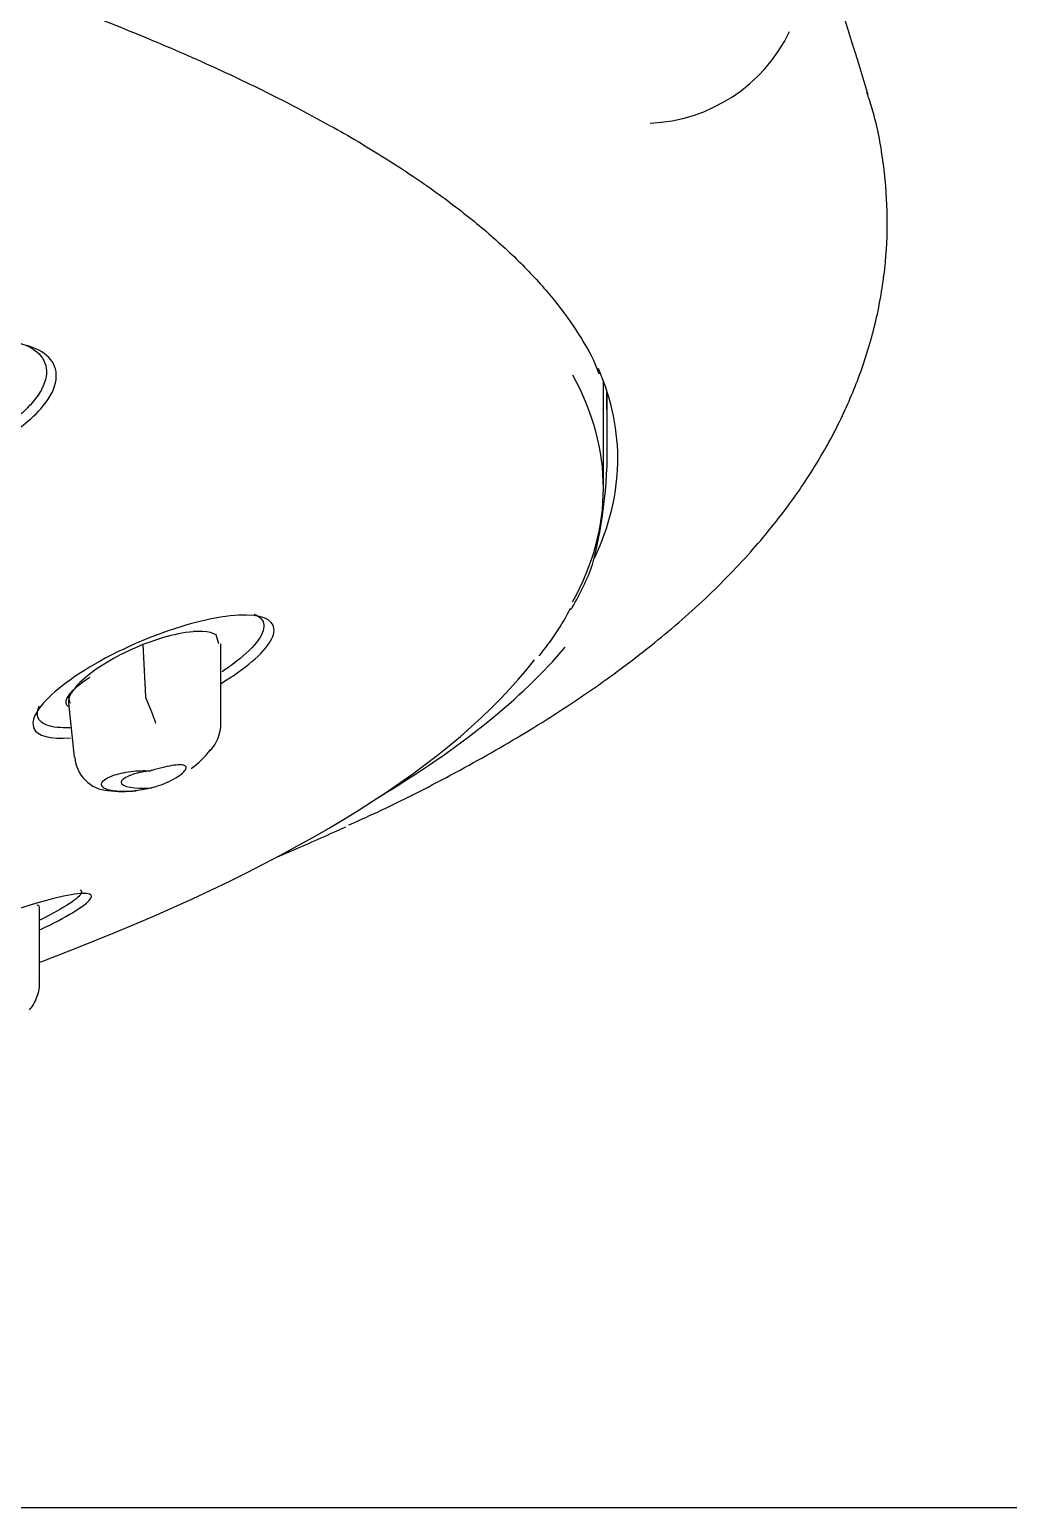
# Model space of a CAD drawing. Header units: millimetres. Extents: x -3207095 to 15275363, y 3702017 to 4798027.
# Drawn here: x 705555.162 to 705557.205, y 4470860.365 to 4470863.45 of the extents above; entities that cross this region are included whole.
import ezdxf

# ---------------------------------------------------------------- set-up
doc = ezdxf.new("R2010")
doc.units = ezdxf.units.MM
doc.linetypes.add('DUZ', pattern=[500, 500])
doc.layers.get('0').update_dxf_attribs({"color": 1, "linetype": 'DUZ'})
doc.layers.add('a_seramik', color=241, linetype='Continuous')
doc.layers.add('a_vitrifiye', color=195, linetype='Continuous')

# ---------------------------------------------------------------- blocks, each defined once
blk = doc.blocks.new('TEPEDUS')
for p, q in [((38648.215, -2203.314), (38648.215, -2201.822)), ((38648.265, -2202.417), (38648.265, -2201.966)), ((38642.636, -2205.307), (38642.505, -2205.309)), ((38642.695, -2205.312), (38642.636, -2205.307)), ((38642.745, -2205.322), (38642.695, -2205.312)), ((38642.824, -2205.354), (38642.745, -2205.322)), ((38642.863, -2205.478), (38642.824, -2205.354)), ((38642.089, -2205.391), (38641.803, -2205.49)), ((38641.803, -2205.49), (38641.841, -2206.213)), ((38642.891, -2206.585), (38642.891, -2205.478)), ((38641.397, -2205.682), (38641.167, -2205.823)), ((38641.033, -2205.923), (38640.927, -2206.018)), ((38641.135, -2205.846), (38641.033, -2205.923)), ((38641.167, -2205.823), (38641.135, -2205.846)), ((38640.765, -2206.203), (38640.788, -2206.303)), ((38640.767, -2206.299), (38640.85, -2207.058)), ((38641.841, -2206.213), (38641.845, -2206.229)), ((38640.347, -2209.119), (38640.326, -2209.114)), ((38640.361, -2209.129), (38640.347, -2209.119)), ((38640.365, -2210.199), (38640.365, -2209.145))]:
    blk.add_line(p, q)
for centre, radius, start, end in [((38594.49, -2214.91), 59.893, 16.57719, 18.78254), ((38648.774, -2195.975), 2.258, 272.3005, 334.1733), ((38641.791, -2202.762), 6.478, 345.5727, 1.9925), ((38644.77, -2203.484), 3.342, 319.6946, 333.3453), ((38642.707, -2207.428), 2.128, 95.4476, 106.8804), ((38643.086, -2208.732), 3.487, 111.5869, 118.9616), ((38637.971, -2207.952), 4.24, 18.7838, 23.9683), ((38642.33, -2206.586), 0.56, 317.1613, 359.8844), ((38641.541, -2205.987), 1.545, 307.3655, 321.1846), ((38641.355, -2207.022), 0.5, 183.9926, 266.6917), ((38641.528, -2205.933), 1.6, 262.4232, 276.4904), ((38604.465, -2116.452), 100, 293.08803, 293.24895), ((38604.465, -2116.577), 100, 291.03833, 291.32915)]:
    blk.add_arc(centre, radius, start, end)
for centre, major_axis, ratio, start_param, end_param in [((38604.465, -2198.795), (-47.58, 0), 0.258819, 3.219791, 3.221218), ((38604.465, -2202.905), (-43.95, 0), 0.258819, 3.020052, 3.252257), ((38604.465, -2203.314), (43.75, 0), 0.258819, 0, 0.139626), ((38604.465, -2203.314), (43.75, 0), 0.258819, 6.143091, 6.283185), ((38604.465, -2203.292), (43.8, 0), 0.258819, -0.148952, -0.095792), ((38604.465, -2203.079), (-44.238, 0), 0.258819, -3.548232, -3.357032), ((38604.465, -2203.488), (43.637, 0), 0.258819, -0.585349, -0.197413), ((38641.772, -2205.883), (1.036, 0.432), 0.236819, 2.219594, 3.3285), ((38641.954, -2207.36), (0.453, 0.049), 0.259163, 1.64436, 4.617519), ((38604.465, -2202.177), (-46.082, 0), 0.258819, -3.68381, -3.653936)]:
    blk.add_ellipse(centre, major_axis=major_axis, ratio=ratio, start_param=start_param, end_param=end_param)
for points, knots in [([(38560.515, -2202.905), (38560.517, -2202.816), (38560.524, -2202.591), (38560.597, -2202.181), (38560.763, -2201.706), (38561.012, -2201.229), (38561.342, -2200.755), (38561.752, -2200.285), (38562.241, -2199.819), (38562.81, -2199.358), (38563.457, -2198.901), (38564.182, -2198.452), (38564.984, -2198.009), (38565.86, -2197.575), (38566.81, -2197.15), (38567.832, -2196.736), (38568.923, -2196.333), (38570.082, -2195.942), (38571.307, -2195.564), (38572.595, -2195.2), (38573.943, -2194.85), (38575.349, -2194.516), (38576.811, -2194.198), (38578.325, -2193.896), (38579.889, -2193.611), (38581.5, -2193.345), (38583.154, -2193.096), (38584.848, -2192.866), (38586.58, -2192.656), (38588.346, -2192.465), (38590.142, -2192.294), (38591.965, -2192.143), (38593.812, -2192.013), (38595.679, -2191.904), (38597.563, -2191.816), (38599.46, -2191.749), (38601.367, -2191.703), (38603.279, -2191.679), (38605.193, -2191.677), (38607.107, -2191.696), (38609.015, -2191.736), (38610.914, -2191.798), (38612.802, -2191.881), (38614.673, -2191.985), (38616.526, -2192.11), (38618.355, -2192.256), (38620.158, -2192.422), (38621.931, -2192.608), (38623.672, -2192.814), (38625.376, -2193.039), (38627.04, -2193.283), (38628.661, -2193.546), (38630.237, -2193.826), (38631.764, -2194.124), (38633.239, -2194.439), (38634.659, -2194.769), (38636.022, -2195.116), (38637.325, -2195.476), (38638.565, -2195.851), (38639.741, -2196.24), (38640.849, -2196.64), (38641.888, -2197.052), (38642.856, -2197.475), (38643.751, -2197.908), (38644.571, -2198.349), (38645.314, -2198.797), (38645.979, -2199.252), (38646.566, -2199.713), (38647.072, -2200.176), (38647.5, -2200.644), (38647.84, -2201.108), (38648.061, -2201.479), (38648.133, -2201.67), (38648.153, -2201.722)], [0, 0, 0, 0, 0.007517, 0.022303, 0.03701, 0.051568, 0.065983, 0.080301, 0.094565, 0.108806, 0.123041, 0.137278, 0.151523, 0.165777, 0.180042, 0.194316, 0.208599, 0.222889, 0.237186, 0.251488, 0.265795, 0.280106, 0.29442, 0.308738, 0.323057, 0.337379, 0.351703, 0.366028, 0.380355, 0.394683, 0.409012, 0.423341, 0.437672, 0.452003, 0.466334, 0.480666, 0.494998, 0.50933, 0.523662, 0.537995, 0.552327, 0.566659, 0.580991, 0.595323, 0.609654, 0.623985, 0.638315, 0.652644, 0.666973, 0.6813, 0.695626, 0.709951, 0.724274, 0.738595, 0.752915, 0.767231, 0.781545, 0.795855, 0.810161, 0.824462, 0.838757, 0.853047, 0.867328, 0.881601, 0.895864, 0.910117, 0.924359, 0.938592, 0.952821, 0.967052, 0.981301, 0.995595, 1, 1, 1, 1]), ([(38644.671, -2208), (38644.838, -2207.925), (38645.327, -2207.705), (38646.174, -2207.268), (38647.141, -2206.719), (38648.049, -2206.133), (38648.884, -2205.513), (38649.64, -2204.86), (38650.279, -2204.202), (38650.806, -2203.55), (38651.228, -2202.916), (38651.569, -2202.274), (38651.842, -2201.602), (38652.04, -2200.901), (38652.153, -2200.177), (38652.178, -2199.457), (38652.117, -2198.756), (38652.011, -2198.187), (38651.914, -2197.9), (38651.882, -2197.805)], [0, 0, 0, 0, 0.030184, 0.104118, 0.178726, 0.253951, 0.329522, 0.404517, 0.477695, 0.539763, 0.598481, 0.654282, 0.707767, 0.764687, 0.819584, 0.873159, 0.926167, 0.979164, 1, 1, 1, 1]), ([(38639.881, -2202.617), (38640.157, -2202.442), (38640.372, -2202.248), (38640.652, -2201.82), (38640.629, -2201.606), (38640.3, -2201.323), (38639.986, -2201.25), (38639.176, -2201.295), (38638.658, -2201.422), (38638.193, -2201.64)], [0.537791, 0.537791, 0.537791, 0.537791, 0.625, 0.625, 0.75, 0.75, 0.875, 0.875, 1, 1, 1, 1]), ([(38640.098, -2201.296), (38640.158, -2201.315), (38640.211, -2201.338), (38640.362, -2201.428), (38640.428, -2201.51), (38640.476, -2201.703), (38640.458, -2201.813), (38640.368, -2201.987), (38640.327, -2202.046), (38640.228, -2202.165), (38640.169, -2202.225), (38640.037, -2202.34), (38639.965, -2202.396), (38639.886, -2202.449)], [0.2224685, 0.2224685, 0.2224685, 0.2224685, 0.25, 0.25, 0.3125, 0.3125, 0.375, 0.375, 0.40625, 0.40625, 0.4375, 0.4375, 0.4673872, 0.4673872, 0.4673872, 0.4673872]), ([(38642.893, -2206.029), (38643.063, -2205.926), (38643.209, -2205.822), (38643.569, -2205.515), (38643.668, -2205.336), (38643.565, -2205.106), (38643.36, -2205.052), (38642.677, -2205.126), (38642.187, -2205.264), (38641.238, -2205.678), (38640.828, -2205.93), (38640.333, -2206.36), (38640.235, -2206.539), (38640.288, -2206.655)], [0.3186632, 0.3186632, 0.3186632, 0.3186632, 0.375, 0.375, 0.5, 0.5, 0.625, 0.625, 0.75, 0.75, 0.875, 0.875, 1, 1, 1, 1]), ([(38643.352, -2205.065), (38643.353, -2205.066), (38643.354, -2205.066), (38643.438, -2205.098), (38643.484, -2205.15), (38643.493, -2205.285), (38643.456, -2205.369), (38643.307, -2205.556), (38643.194, -2205.66), (38643.006, -2205.799), (38642.957, -2205.833), (38642.906, -2205.867)], [0.1867528, 0.1867528, 0.1867528, 0.1867528, 0.1875, 0.1875, 0.25, 0.25, 0.3125, 0.3125, 0.375, 0.375, 0.3949741, 0.3949741, 0.3949741, 0.3949741]), ([(38647.755, -2204.996), (38647.76, -2204.996), (38647.765, -2204.994), (38647.77, -2204.989), (38647.773, -2204.985), (38647.777, -2204.98), (38647.78, -2204.974)], [0.91638533, 0.91638533, 0.91638533, 0.91638533, 0.96587618, 0.96587618, 0.96587618, 1, 1, 1, 1]), ([(38640.927, -2206.018), (38640.911, -2206.034), (38640.879, -2206.068), (38640.84, -2206.115), (38640.81, -2206.16), (38640.787, -2206.203), (38640.773, -2206.243), (38640.767, -2206.277), (38640.767, -2206.297), (38640.768, -2206.305)], [0, 0, 0, 0, 0.109099, 0.2194683, 0.3308104, 0.4427961, 0.5550759, 0.6672905, 0.7504885, 0.7504885, 0.7504885, 0.7504885]), ([(38640.792, -2206.646), (38640.657, -2206.652), (38640.547, -2206.64), (38640.386, -2206.58), (38640.34, -2206.528), (38640.333, -2206.425), (38640.342, -2206.385), (38640.362, -2206.342)], [0.6292981, 0.6292981, 0.6292981, 0.6292981, 0.6875, 0.6875, 0.75, 0.75, 0.7825218, 0.7825218, 0.7825218, 0.7825218]), ([(38641.924, -2207.481), (38641.957, -2207.473), (38641.991, -2207.463), (38642.023, -2207.452), (38642.073, -2207.436), (38642.123, -2207.416), (38642.168, -2207.395), (38642.213, -2207.373), (38642.255, -2207.35), (38642.289, -2207.327), (38642.324, -2207.305), (38642.353, -2207.282), (38642.372, -2207.261), (38642.392, -2207.241), (38642.403, -2207.223), (38642.406, -2207.208), (38642.409, -2207.194), (38642.404, -2207.182), (38642.392, -2207.175), (38642.379, -2207.167), (38642.359, -2207.163), (38642.334, -2207.162), (38642.307, -2207.161), (38642.274, -2207.164), (38642.236, -2207.169), (38642.197, -2207.174), (38642.152, -2207.183), (38642.105, -2207.194), (38642.056, -2207.205), (38642.004, -2207.218), (38641.953, -2207.233), (38641.938, -2207.238), (38641.923, -2207.242), (38641.908, -2207.247)], [0, 0, 0, 0, 0.066711, 0.066711, 0.066711, 0.169554, 0.169554, 0.169554, 0.27376, 0.27376, 0.27376, 0.377278, 0.377278, 0.377278, 0.47727, 0.47727, 0.47727, 0.57305, 0.57305, 0.57305, 0.667616, 0.667616, 0.667616, 0.764829, 0.764829, 0.764829, 0.866156, 0.866156, 0.866156, 0.970112, 0.970112, 0.970112, 1, 1, 1, 1]), ([(38641.924, -2207.481), (38641.919, -2207.483), (38641.913, -2207.485), (38641.908, -2207.486), (38641.864, -2207.498), (38641.815, -2207.509), (38641.764, -2207.517), (38641.719, -2207.524), (38641.671, -2207.529), (38641.625, -2207.532), (38641.582, -2207.535), (38641.539, -2207.535), (38641.5, -2207.534), (38641.459, -2207.533), (38641.422, -2207.529), (38641.389, -2207.524), (38641.353, -2207.519), (38641.323, -2207.511), (38641.298, -2207.502), (38641.271, -2207.492), (38641.251, -2207.479), (38641.239, -2207.466), (38641.226, -2207.45), (38641.223, -2207.433), (38641.231, -2207.416), (38641.238, -2207.397), (38641.258, -2207.377), (38641.289, -2207.358), (38641.319, -2207.339), (38641.36, -2207.321), (38641.411, -2207.304), (38641.447, -2207.293), (38641.489, -2207.282), (38641.533, -2207.273), (38641.578, -2207.263), (38641.627, -2207.256), (38641.674, -2207.251), (38641.719, -2207.246), (38641.764, -2207.244), (38641.806, -2207.243), (38641.842, -2207.243), (38641.877, -2207.244), (38641.908, -2207.247)], [0, 0, 0, 0, 0.009825, 0.009825, 0.009825, 0.086659, 0.086659, 0.086659, 0.154849, 0.154849, 0.154849, 0.219171, 0.219171, 0.219171, 0.285791, 0.285791, 0.285791, 0.359482, 0.359482, 0.359482, 0.443679, 0.443679, 0.443679, 0.539154, 0.539154, 0.539154, 0.641091, 0.641091, 0.641091, 0.738444, 0.738444, 0.738444, 0.808507, 0.808507, 0.808507, 0.878915, 0.878915, 0.878915, 0.943968, 0.943968, 0.943968, 1, 1, 1, 1]), ([(38640.379, -2209.455), (38640.558, -2209.369), (38640.708, -2209.29), (38641.048, -2209.087), (38641.141, -2208.99), (38640.981, -2208.931), (38640.713, -2208.973), (38640.296, -2209.097)], [0.6866613, 0.6866613, 0.6866613, 0.6866613, 0.75, 0.75, 0.875, 0.875, 1, 1, 1, 1]), ([(38640.931, -2208.902), (38640.951, -2208.912), (38640.956, -2208.927), (38640.932, -2208.982), (38640.875, -2209.033), (38640.683, -2209.159), (38640.549, -2209.234), (38640.383, -2209.317), (38640.38, -2209.319), (38640.376, -2209.321)], [0.1512463, 0.1512463, 0.1512463, 0.1512463, 0.1875, 0.1875, 0.25, 0.25, 0.3125, 0.3125, 0.3138131, 0.3138131, 0.3138131, 0.3138131]), ([(38640.296, -2209.097), (38639.879, -2209.22), (38639.354, -2209.414), (38638.461, -2209.792), (38638.098, -2209.971), (38637.648, -2210.242), (38637.556, -2210.335), (38637.695, -2210.382), (38637.859, -2210.362), (38638.11, -2210.299)], [0, 0, 0, 0, 0.125, 0.125, 0.25, 0.25, 0.375, 0.375, 0.4686505, 0.4686505, 0.4686505, 0.4686505]), ([(38640.227, -2210.572), (38640.227, -2210.571), (38640.268, -2210.533), (38640.327, -2210.414), (38640.375, -2210.271), (38640.363, -2210.202), (38640.361, -2210.195)], [0, 0, 0, 0, 0.002657, 0.484443, 0.954745, 1, 1, 1, 1])]:
    blk.add_open_spline(points, degree=3, knots=knots)
for points in [[(38648.265, -2202.537), (38648.266, -2202.345), (38648.265, -2202.159), (38648.26, -2201.979)], [(38640.288, -2206.655), (38640.336, -2206.76), (38640.507, -2206.811), (38640.798, -2206.788)], [(38640.363, -2209.141), (38640.363, -2209.137), (38640.362, -2209.133), (38640.361, -2209.129)]]:
    blk.add_open_spline(points, degree=3)

msp = doc.modelspace()

# ---------------------------------------------------------------- linework, layer by layer
at = {"layer": 'a_seramik', "color": 253}
msp.add_line((705483.1973, 4470860.365), (705616.3973, 4470860.365), dxfattribs=at)

# ---------------------------------------------------------------- block references
at = {"layer": 'a_vitrifiye', "xscale": 0.15, "yscale": 0.15, "zscale": 0.15}
msp.add_blockref('TEPEDUS', (699759.1275, 4471192.9897), dxfattribs=at)

doc.saveas('drawing.dxf')
